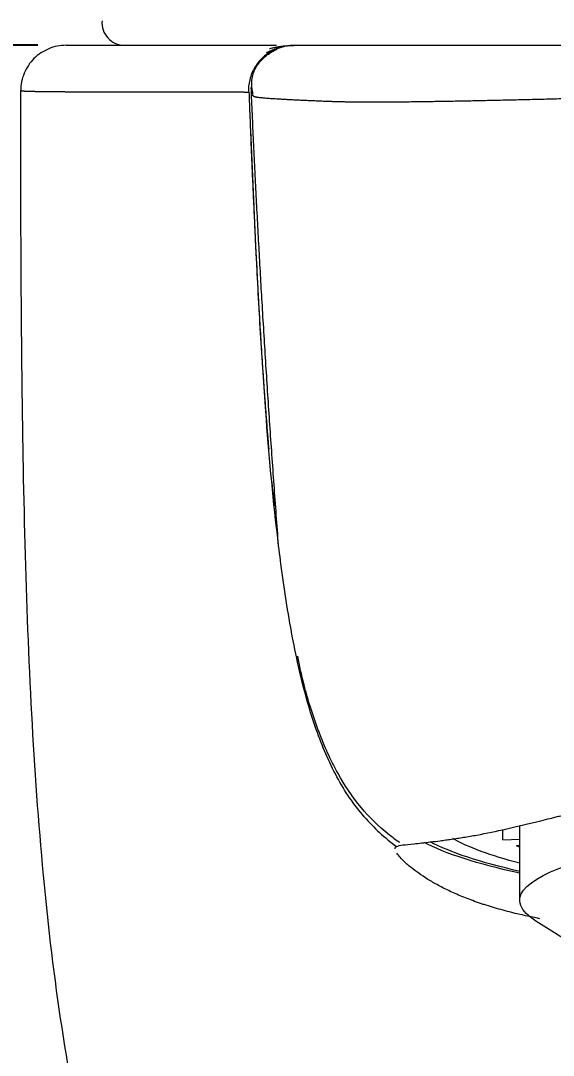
# Model space of a CAD drawing. Header units: millimetres. Extents: x 4210 to 4804, y 1409 to 2249.
# Drawn here: x 4321.97 to 4333.71, y 1928.44 to 1951.24 of the extents above; entities that cross this region are included whole.
import ezdxf

# ---------------------------------------------------------------- set-up
doc = ezdxf.new("R2010")
doc.units = ezdxf.units.MM
doc.styles.get("Standard").update_dxf_attribs({"font": 'arial.ttf'})
doc.dimstyles.new('사본(2) STANDARD', dxfattribs={"dimscale": 0, "dimtxt": 4, "dimasz": 4, "dimexe": 1.25, "dimexo": 0.625, "dimgap": 1.5, "dimtad": 3, "dimtih": 1, "dimtoh": 1, "dimdec": 1, "dimzin": 9, "dimdsep": 46, "dimtxsty": 'Standard', "dimcen": 2.5, "dimclrd": 3, "dimclre": 3, "dimclrt": 4, "dimadec": 0, "dimazin": 0, "dimtfac": 1, "dimtdec": 1, "dimtmove": 0, "dimatfit": 3, "dimfxl": 1.25, "dimtfill": 1, "dimtolj": 1, "dimtzin": 0, "dimarcsym": 0})

# ---------------------------------------------------------------- blocks, each defined once
blk = doc.blocks.new('*D15')
at = {"color": 3, "lineweight": -2, "transparency": 16777216}
for p, q in [((4364.545, 1982.301), (4259.686, 1982.301)), ((4260.936, 1976.301), (4260.936, 1840.066)), ((4260.936, 1694.701), (4260.936, 1830.935)), ((4366.844, 1688.701), (4259.686, 1688.701))]:
    blk.add_line(p, q, dxfattribs=at)
at = {"color": 3, "transparency": 16777216}
for points in [[(4259.936, 1976.301), (4261.936, 1976.301), (4260.936, 1982.301)], [(4259.936, 1694.701), (4261.936, 1694.701), (4260.936, 1688.701)]]:
    blk.add_solid(points, dxfattribs=at)
at = {"layer": 'Defpoints', "color": 0, "transparency": 16777216}
for p in [(4365.17, 1982.301), (4260.936, 1688.701), (4367.469, 1688.701)]:
    blk.add_point(p, dxfattribs=at)
at = {"color": 4, "transparency": 16777216, "insert": (4260.936, 1835.501), "char_height": 6, "attachment_point": 5, "bg_fill": 3, "box_fill_scale": 1.1, "bg_fill_color": 256, "bg_fill_true_color": 13158600, "bg_fill_transparency": 0}
blk.add_mtext('\\A1;293.6', dxfattribs=at)
blk = doc.blocks.new('*D22')
at = {"color": 3, "lineweight": -2, "transparency": 16777216}
for p, q in [((4322.344, 1950.701), (4291.584, 1950.701)), ((4292.834, 1944.701), (4292.834, 1824.264)), ((4292.834, 1694.701), (4292.834, 1815.137)), ((4317.844, 1688.701), (4291.584, 1688.701))]:
    blk.add_line(p, q, dxfattribs=at)
at = {"color": 3, "transparency": 16777216}
for points in [[(4291.834, 1944.701), (4293.834, 1944.701), (4292.834, 1950.701)], [(4291.834, 1694.701), (4293.834, 1694.701), (4292.834, 1688.701)]]:
    blk.add_solid(points, dxfattribs=at)
at = {"layer": 'Defpoints', "color": 0, "transparency": 16777216}
for p in [(4292.834, 1950.701), (4322.969, 1950.701), (4318.469, 1688.701)]:
    blk.add_point(p, dxfattribs=at)
at = {"color": 4, "transparency": 16777216, "insert": (4292.834, 1819.701), "char_height": 6, "attachment_point": 5, "bg_fill": 3, "box_fill_scale": 1.1, "bg_fill_color": 256, "bg_fill_true_color": 13158600, "bg_fill_transparency": 0}
blk.add_mtext('\\A1;262', dxfattribs=at)

msp = doc.modelspace()

# ---------------------------------------------------------------- linework, layer by layer
at = {"linetype": 'Continuous', "lineweight": 18, "extrusion": (1, -2.22045e-16, 6.12323e-17)}
for p, q in [((4327.006, 1949.662), (4327.006, 1949.663)), ((4332.969, 1931.851), (4332.969, 1933.502)), ((4332.597, 1933.185), (4332.597, 1933.415)), ((4332.597, 1933.185), (4332.969, 1933.203)), ((4332.969, 1933.058), (4332.892, 1933.055)), ((4334.772, 1930.476), (4333.325, 1931.392))]:
    msp.add_line(p, q, dxfattribs=at)
at = {"linetype": 'Continuous', "lineweight": 18}
msp.add_arc((4324.259, 1951.201), 0.5, 175.0838, 270, dxfattribs=at)
at = {"linetype": 'Continuous', "lineweight": 18, "extrusion": (6.12323e-17, -1.35963e-32, -1)}
for centre, major_axis, start_param, end_param in [((4342.969, 1931.851), (10, 0), 2.873908, 4.436605), ((4342.969, 1933.821), (12.75, 0), 2.472433, 2.82331), ((4342.969, 1933.821), (12, 0), 2.55592, 2.845536)]:
    msp.add_ellipse(centre, major_axis=major_axis, ratio=0.173648, start_param=start_param, end_param=end_param, dxfattribs=at)
at = {"linetype": 'Continuous', "lineweight": 18, "extrusion": (0, 0, -1)}
for major_axis, start_param, end_param in [((-12.6, 0), 5.62917, 5.967799), ((-11, 0), 5.853482, 5.870612)]:
    msp.add_ellipse((4342.969, 1933.821), major_axis=major_axis, ratio=0.173648, start_param=start_param, end_param=end_param, dxfattribs=at)
at = {"linetype": 'Continuous', "lineweight": 18}
for points, knots in [([(4322.969, 1950.701), (4322.904, 1950.701), (4322.838, 1950.694), (4322.71, 1950.669), (4322.647, 1950.65), (4322.526, 1950.599), (4322.468, 1950.568), (4322.359, 1950.496), (4322.308, 1950.454), (4322.216, 1950.361), (4322.174, 1950.311), (4322.101, 1950.202), (4322.07, 1950.144), (4322.02, 1950.023), (4322.001, 1949.96), (4321.976, 1949.832), (4321.969, 1949.766), (4321.969, 1949.701)], [0, 0, 0, 0, 0.125, 0.125, 0.25, 0.25, 0.375, 0.375, 0.5, 0.5, 0.625, 0.625, 0.75, 0.75, 0.875, 0.875, 1, 1, 1, 1]), ([(4322.969, 1950.701), (4322.971, 1950.701), (4322.981, 1950.701), (4323.023, 1950.701), (4323.094, 1950.701), (4323.2, 1950.701), (4323.34, 1950.701), (4323.522, 1950.701), (4323.755, 1950.701), (4324.047, 1950.701), (4324.398, 1950.701), (4324.804, 1950.701), (4325.253, 1950.701), (4325.727, 1950.701), (4326.203, 1950.701), (4326.662, 1950.701), (4327.076, 1950.701), (4327.39, 1950.701), (4327.548, 1950.701), (4327.609, 1950.701)], [0, 0, 0, 0, 0.036264, 0.07377, 0.113134, 0.152905, 0.193097, 0.235435, 0.28154, 0.33166, 0.386046, 0.444991, 0.508896, 0.578418, 0.654197, 0.736935, 0.828466, 0.926173, 1, 1, 1, 1]), ([(4327.615, 1950.629), (4327.515, 1950.588), (4327.334, 1950.48), (4327.123, 1950.237), (4327.004, 1949.949), (4326.985, 1949.753), (4326.989, 1949.654)], [0, 0, 0, 0, 0.255777, 0.515885, 0.767471, 1, 1, 1, 1]), ([(4328.006, 1950.701), (4327.939, 1950.701), (4327.872, 1950.694), (4327.741, 1950.667), (4327.678, 1950.648), (4327.617, 1950.622)], [0, 0, 0, 0, 0.503525, 0.503525, 1, 1, 1, 1]), ([(4328.006, 1950.701), (4328.006, 1950.701), (4328.006, 1950.701), (4328.009, 1950.701), (4328.014, 1950.701), (4328.019, 1950.701), (4328.025, 1950.701), (4328.031, 1950.701), (4328.038, 1950.701), (4328.046, 1950.701), (4328.054, 1950.701), (4328.062, 1950.701), (4328.071, 1950.701), (4328.079, 1950.701), (4328.087, 1950.701), (4328.092, 1950.701), (4328.097, 1950.701), (4328.109, 1950.701), (4328.143, 1950.701), (4328.205, 1950.701), (4328.305, 1950.701), (4328.457, 1950.701), (4328.676, 1950.701), (4328.972, 1950.701), (4329.348, 1950.701), (4329.794, 1950.701), (4330.29, 1950.701), (4330.81, 1950.701), (4331.325, 1950.701), (4331.816, 1950.701), (4332.275, 1950.701), (4332.703, 1950.701), (4333.101, 1950.701), (4333.469, 1950.701), (4333.811, 1950.701), (4334.131, 1950.701), (4334.436, 1950.701), (4334.732, 1950.701), (4335.029, 1950.701), (4335.343, 1950.701), (4335.683, 1950.701), (4336.054, 1950.701), (4336.459, 1950.701), (4336.904, 1950.701), (4337.39, 1950.701), (4337.917, 1950.701), (4338.486, 1950.701), (4339.1, 1950.701), (4339.764, 1950.701), (4340.481, 1950.701), (4341.255, 1950.701), (4342.091, 1950.701), (4342.669, 1950.701), (4342.969, 1950.701)], [0, 0, 0, 0, 0.033305, 0.064342, 0.093257, 0.120286, 0.145472, 0.16881, 0.190313, 0.209975, 0.227846, 0.24405, 0.258735, 0.272069, 0.284402, 0.296463, 0.309213, 0.323303, 0.338894, 0.355997, 0.374723, 0.395338, 0.418211, 0.443455, 0.470352, 0.49782, 0.524946, 0.550739, 0.574239, 0.595279, 0.614209, 0.631322, 0.646822, 0.66093, 0.673872, 0.685881, 0.697186, 0.708045, 0.718862, 0.73013, 0.742111, 0.75502, 0.769262, 0.785035, 0.802234, 0.820832, 0.840943, 0.862645, 0.886043, 0.91133, 0.93868, 0.968205, 1, 1, 1, 1]), ([(4327.442, 1941.801), (4327.436, 1941.876), (4327.421, 1942.058), (4327.397, 1942.346), (4327.373, 1942.664), (4327.349, 1942.979), (4327.327, 1943.291), (4327.306, 1943.598), (4327.286, 1943.901), (4327.267, 1944.201), (4327.249, 1944.496), (4327.232, 1944.787), (4327.216, 1945.074), (4327.2, 1945.356), (4327.185, 1945.634), (4327.171, 1945.908), (4327.157, 1946.177), (4327.144, 1946.442), (4327.132, 1946.702), (4327.119, 1946.958), (4327.108, 1947.209), (4327.097, 1947.455), (4327.086, 1947.697), (4327.076, 1947.934), (4327.066, 1948.167), (4327.056, 1948.394), (4327.047, 1948.617), (4327.038, 1948.836), (4327.03, 1949.049), (4327.022, 1949.258), (4327.014, 1949.462), (4327.009, 1949.597), (4327.006, 1949.663)], [0, 0, 0, 0, 0.028572, 0.06985, 0.110636, 0.15092, 0.190693, 0.229945, 0.268668, 0.306855, 0.344496, 0.381586, 0.418117, 0.454082, 0.489476, 0.524293, 0.558527, 0.592173, 0.625227, 0.657686, 0.689547, 0.720809, 0.751469, 0.781525, 0.810974, 0.839815, 0.868047, 0.895666, 0.922673, 0.949065, 0.974841, 1, 1, 1, 1]), ([(4327.045, 1949.623), (4327.045, 1949.623), (4327.046, 1949.622), (4327.047, 1949.621), (4327.05, 1949.619), (4327.053, 1949.617), (4327.056, 1949.615), (4327.058, 1949.613), (4327.061, 1949.611), (4327.064, 1949.609), (4327.067, 1949.607), (4327.07, 1949.605), (4327.073, 1949.603), (4327.077, 1949.601), (4327.08, 1949.599), (4327.083, 1949.597), (4327.086, 1949.595), (4327.09, 1949.592), (4327.094, 1949.589), (4327.097, 1949.586), (4327.101, 1949.582), (4327.105, 1949.578), (4327.111, 1949.574), (4327.12, 1949.571), (4327.135, 1949.567), (4327.154, 1949.563), (4327.179, 1949.559), (4327.209, 1949.555), (4327.244, 1949.551), (4327.285, 1949.547), (4327.332, 1949.542), (4327.384, 1949.538), (4327.443, 1949.534), (4327.507, 1949.529), (4327.577, 1949.525), (4327.652, 1949.52), (4327.734, 1949.515), (4327.82, 1949.511), (4327.912, 1949.506), (4328.01, 1949.501), (4328.112, 1949.496), (4328.22, 1949.491), (4328.333, 1949.486), (4328.45, 1949.481), (4328.573, 1949.476), (4328.682, 1949.471), (4328.778, 1949.467), (4328.858, 1949.465), (4328.942, 1949.462), (4329.029, 1949.46), (4329.119, 1949.458), (4329.213, 1949.457), (4329.311, 1949.456), (4329.412, 1949.455), (4329.517, 1949.454), (4329.626, 1949.453), (4329.739, 1949.453), (4329.856, 1949.453), (4329.977, 1949.454), (4330.102, 1949.454), (4330.231, 1949.455), (4330.365, 1949.456), (4330.503, 1949.458), (4330.645, 1949.459), (4330.791, 1949.461), (4330.942, 1949.463), (4331.097, 1949.466), (4331.256, 1949.469), (4331.42, 1949.471), (4331.588, 1949.475), (4331.76, 1949.478), (4331.937, 1949.481), (4332.119, 1949.485), (4332.304, 1949.489), (4332.494, 1949.493), (4332.689, 1949.498), (4332.887, 1949.502), (4333.089, 1949.507), (4333.296, 1949.512), (4333.506, 1949.517), (4333.721, 1949.522), (4333.939, 1949.528), (4334.16, 1949.533), (4334.385, 1949.539), (4334.614, 1949.545), (4334.825, 1949.551), (4335.02, 1949.556), (4335.199, 1949.56), (4335.384, 1949.564), (4335.576, 1949.568), (4335.773, 1949.572), (4335.976, 1949.576), (4336.185, 1949.579), (4336.4, 1949.583), (4336.621, 1949.586), (4336.848, 1949.59), (4337.08, 1949.593), (4337.319, 1949.596), (4337.563, 1949.599), (4337.814, 1949.602), (4338.07, 1949.605), (4338.332, 1949.608), (4338.6, 1949.61), (4338.874, 1949.613), (4339.154, 1949.615), (4339.44, 1949.617), (4339.732, 1949.619), (4340.029, 1949.621), (4340.333, 1949.623), (4340.642, 1949.625), (4340.957, 1949.626), (4341.278, 1949.628), (4341.605, 1949.629), (4341.938, 1949.63), (4342.276, 1949.632), (4342.621, 1949.632), (4342.852, 1949.633), (4342.969, 1949.633)], [0, 0, 0, 0, 0.000161, 0.007613, 0.014908, 0.022045, 0.029023, 0.035842, 0.042504, 0.049006, 0.055351, 0.061537, 0.067564, 0.073433, 0.079144, 0.084696, 0.09009, 0.095325, 0.104487, 0.113647, 0.122803, 0.131956, 0.141106, 0.150256, 0.159408, 0.168563, 0.177719, 0.186876, 0.196032, 0.205189, 0.214346, 0.223504, 0.232666, 0.241832, 0.251002, 0.260176, 0.269353, 0.278533, 0.287716, 0.296901, 0.306086, 0.315271, 0.324456, 0.333641, 0.342826, 0.352011, 0.357422, 0.362949, 0.368591, 0.374348, 0.38022, 0.386207, 0.392309, 0.398526, 0.404858, 0.411304, 0.417865, 0.42454, 0.431329, 0.438232, 0.445249, 0.452379, 0.459623, 0.466979, 0.474448, 0.48203, 0.489724, 0.497532, 0.505451, 0.513483, 0.521628, 0.529884, 0.538253, 0.546733, 0.555325, 0.564027, 0.572839, 0.581762, 0.590793, 0.599934, 0.609183, 0.618541, 0.628007, 0.637583, 0.647268, 0.65706, 0.664386, 0.671961, 0.679787, 0.687863, 0.696188, 0.704763, 0.713587, 0.72266, 0.731983, 0.741555, 0.751376, 0.761447, 0.771767, 0.782337, 0.793157, 0.804226, 0.815543, 0.82711, 0.838925, 0.850989, 0.863301, 0.875861, 0.888668, 0.901722, 0.915024, 0.928572, 0.942367, 0.956407, 0.970693, 0.985224, 1, 1, 1, 1]), ([(4327.625, 1939.908), (4327.521, 1940.794), (4327.439, 1941.703), (4327.327, 1943.199), (4327.29, 1943.778), (4327.238, 1944.651), (4327.222, 1944.943), (4327.19, 1945.528), (4327.128, 1946.719), (4327.075, 1947.92), (4327.039, 1948.829)], [0, 0, 0, 0, 0.312945, 0.312945, 0.507427, 0.507427, 0.604668, 0.604668, 0.701908, 1, 1, 1, 1]), ([(4327.561, 1940.552), (4327.556, 1940.602), (4327.539, 1940.764), (4327.522, 1940.937), (4327.51, 1941.061), (4327.509, 1941.073)], [0, 0, 0, 0, 0.286964, 0.931295, 1, 1, 1, 1]), ([(4330.319, 1933.124), (4330.237, 1933.181), (4329.881, 1933.449), (4329.388, 1933.961), (4328.896, 1934.714), (4328.499, 1935.62), (4328.234, 1936.483), (4328.111, 1937.026), (4328.073, 1937.232)], [0, 0, 0, 0, 0.034908, 0.168807, 0.346268, 0.567734, 0.833381, 1, 1, 1, 1]), ([(4329.542, 1933.692), (4329.312, 1933.958), (4328.911, 1934.551), (4328.61, 1935.256), (4328.478, 1935.632), (4328.475, 1935.639)], [0, 0, 0, 0, 0.495034, 0.991034, 1, 1, 1, 1]), ([(4330.252, 1933.039), (4330.281, 1933.053), (4330.328, 1933.063), (4330.458, 1933.081), (4330.541, 1933.089), (4330.742, 1933.11), (4330.86, 1933.123), (4331.065, 1933.147), (4331.138, 1933.156), (4331.235, 1933.169), (4331.255, 1933.171), (4331.295, 1933.177), (4331.315, 1933.179), (4331.376, 1933.188), (4331.418, 1933.194), (4331.504, 1933.207), (4331.548, 1933.213), (4331.638, 1933.227), (4331.684, 1933.234), (4331.778, 1933.249), (4331.826, 1933.256), (4331.924, 1933.273), (4331.974, 1933.282), (4332.229, 1933.33), (4332.448, 1933.376), (4332.918, 1933.482), (4333.168, 1933.542), (4333.501, 1933.624), (4333.569, 1933.641), (4333.672, 1933.667), (4333.707, 1933.676), (4333.776, 1933.693), (4333.811, 1933.702), (4333.987, 1933.746), (4334.13, 1933.783), (4334.568, 1933.896), (4334.871, 1933.975), (4335.5, 1934.139), (4335.825, 1934.223), (4336.329, 1934.351), (4336.5, 1934.394), (4336.718, 1934.448), (4336.761, 1934.459), (4336.849, 1934.481), (4336.893, 1934.492), (4337.024, 1934.524), (4337.113, 1934.546), (4337.378, 1934.611), (4337.557, 1934.654), (4337.918, 1934.739), (4338.1, 1934.78), (4338.651, 1934.899), (4339.025, 1934.971), (4339.786, 1935.099), (4340.174, 1935.154), (4340.619, 1935.205), (4340.668, 1935.21), (4340.768, 1935.221), (4340.916, 1935.237), (4341.264, 1935.269), (4341.563, 1935.291), (4342.163, 1935.326), (4342.565, 1935.338), (4342.969, 1935.338)], [0, 0, 0, 0, 0.0625, 0.0625, 0.125, 0.125, 0.1875, 0.1875, 0.21875, 0.21875, 0.226562, 0.226562, 0.234375, 0.234375, 0.25, 0.25, 0.265625, 0.265625, 0.28125, 0.28125, 0.296875, 0.296875, 0.3125, 0.3125, 0.375, 0.375, 0.4375, 0.4375, 0.453125, 0.453125, 0.460938, 0.460938, 0.46875, 0.46875, 0.5, 0.5, 0.5625, 0.5625, 0.625, 0.625, 0.65625, 0.65625, 0.664063, 0.664063, 0.671875, 0.671875, 0.6875, 0.6875, 0.71875, 0.71875, 0.75, 0.75, 0.8125, 0.8125, 0.875, 0.875, 0.882813, 0.882813, 0.890625, 0.90625, 0.9375, 0.9375, 1, 1, 1, 1]), ([(4330.219, 1932.99), (4330.219, 1932.996), (4330.222, 1933.017), (4330.236, 1933.031), (4330.252, 1933.039)], [0, 0, 0, 0, 0.287998, 1, 1, 1, 1]), ([(4333.413, 1931.447), (4333.197, 1931.489), (4332.99, 1931.534), (4332.662, 1931.616), (4332.535, 1931.651), (4332.35, 1931.705), (4332.29, 1931.723), (4332.201, 1931.752), (4332.172, 1931.761), (4332.113, 1931.78), (4331.97, 1931.829), (4331.726, 1931.92), (4331.432, 1932.048), (4331.257, 1932.136), (4331.092, 1932.225), (4331.015, 1932.269), (4330.798, 1932.404), (4330.674, 1932.492), (4330.558, 1932.586), (4330.546, 1932.596), (4330.521, 1932.617), (4330.486, 1932.647), (4330.454, 1932.676), (4330.394, 1932.733), (4330.359, 1932.768), (4330.302, 1932.832), (4330.279, 1932.862), (4330.26, 1932.889), (4330.26, 1932.89), (4330.259, 1932.891)], [0, 0, 0, 0, 0.119707, 0.119707, 0.199458, 0.199458, 0.239333, 0.239333, 0.259271, 0.259271, 0.279209, 0.35896, 0.438711, 0.518462, 0.518462, 0.598213, 0.598213, 0.757716, 0.757716, 0.777654, 0.777654, 0.797591, 0.837467, 0.837467, 0.917218, 0.917218, 0.996969, 0.996969, 1, 1, 1, 1])]:
    msp.add_open_spline(points, degree=3, knots=knots, dxfattribs=at)
for points, degree in [([(4327.092, 1949.617), (4326.93, 1950.265), (4327.619, 1950.623)], 2), ([(4327.781, 1950.674), (4327.611, 1950.638), (4327.378, 1950.535)], 2), ([(4327.45, 1950.629), (4327.719, 1950.694), (4327.902, 1950.694)], 2), ([(4327.902, 1950.694), (4327.997, 1950.701)], 1), ([(4327.652, 1939.68), (4327.257, 1944.877), (4327.049, 1949.773)], 2)]:
    msp.add_open_spline(points, degree=degree, dxfattribs=at)
at = {"linetype": 'Continuous', "lineweight": 13}
for points, knots in [([(4321.969, 1949.701), (4321.969, 1949.7), (4321.97, 1949.7), (4321.971, 1949.7), (4321.972, 1949.7), (4321.974, 1949.699), (4321.975, 1949.699), (4321.978, 1949.699), (4321.98, 1949.698), (4321.983, 1949.698), (4321.986, 1949.698), (4321.989, 1949.697), (4321.992, 1949.697), (4321.996, 1949.697), (4322, 1949.697), (4322.005, 1949.696), (4322.01, 1949.696), (4322.015, 1949.696), (4322.02, 1949.695), (4322.026, 1949.695), (4322.032, 1949.695), (4322.038, 1949.694), (4322.045, 1949.694), (4322.052, 1949.694), (4322.059, 1949.693), (4322.067, 1949.693), (4322.075, 1949.693), (4322.083, 1949.692), (4322.091, 1949.692), (4322.1, 1949.692), (4322.109, 1949.691), (4322.119, 1949.691), (4322.129, 1949.691), (4322.139, 1949.69), (4322.15, 1949.69), (4322.16, 1949.69), (4322.172, 1949.689), (4322.183, 1949.689), (4322.195, 1949.689), (4322.207, 1949.688), (4322.22, 1949.688), (4322.233, 1949.688), (4322.246, 1949.687), (4322.259, 1949.687), (4322.273, 1949.687), (4322.288, 1949.686), (4322.302, 1949.686), (4322.317, 1949.686), (4322.332, 1949.686), (4322.348, 1949.685), (4322.364, 1949.685), (4322.38, 1949.685), (4322.397, 1949.684), (4322.414, 1949.684), (4322.431, 1949.684), (4322.449, 1949.684), (4322.467, 1949.683), (4322.485, 1949.683), (4322.504, 1949.683), (4322.523, 1949.683), (4322.543, 1949.682), (4322.562, 1949.682), (4322.582, 1949.682), (4322.603, 1949.682), (4322.624, 1949.681), (4322.645, 1949.681), (4322.666, 1949.681), (4322.688, 1949.681), (4322.71, 1949.68), (4322.732, 1949.68), (4322.755, 1949.68), (4322.778, 1949.68), (4322.802, 1949.68), (4322.825, 1949.679), (4322.849, 1949.679), (4322.874, 1949.679), (4322.898, 1949.679), (4322.924, 1949.679), (4322.949, 1949.679), (4322.975, 1949.678), (4323.001, 1949.678), (4323.027, 1949.678), (4323.053, 1949.678), (4323.08, 1949.678), (4323.108, 1949.678), (4323.135, 1949.678), (4323.163, 1949.677), (4323.191, 1949.677), (4323.22, 1949.677), (4323.248, 1949.677), (4323.277, 1949.677), (4323.307, 1949.677), (4323.336, 1949.677), (4323.366, 1949.677), (4323.396, 1949.677), (4323.427, 1949.677), (4323.457, 1949.677), (4323.488, 1949.676), (4323.52, 1949.676), (4323.551, 1949.676), (4323.583, 1949.676), (4323.615, 1949.676), (4323.647, 1949.676), (4323.68, 1949.676), (4323.712, 1949.676), (4323.745, 1949.676), (4323.778, 1949.676), (4323.812, 1949.676), (4323.846, 1949.676), (4323.879, 1949.676), (4323.914, 1949.676), (4323.948, 1949.676), (4323.982, 1949.676), (4324.017, 1949.676), (4324.052, 1949.676), (4324.087, 1949.676), (4324.122, 1949.676), (4324.158, 1949.676), (4324.193, 1949.676), (4324.229, 1949.676), (4324.265, 1949.676), (4324.301, 1949.676), (4324.337, 1949.676), (4324.374, 1949.676), (4324.41, 1949.676), (4324.447, 1949.676), (4324.484, 1949.676), (4324.521, 1949.676), (4324.558, 1949.676), (4324.595, 1949.676), (4324.632, 1949.677), (4324.669, 1949.677), (4324.706, 1949.677), (4324.744, 1949.677), (4324.781, 1949.677), (4324.819, 1949.677), (4324.856, 1949.677), (4324.894, 1949.677), (4324.932, 1949.677), (4324.969, 1949.677), (4325.007, 1949.677), (4325.045, 1949.677), (4325.082, 1949.677), (4325.12, 1949.677), (4325.157, 1949.677), (4325.195, 1949.677), (4325.232, 1949.677), (4325.293, 1949.677), (4325.374, 1949.677), (4325.475, 1949.677), (4325.573, 1949.678), (4325.667, 1949.678), (4325.758, 1949.678), (4325.845, 1949.678), (4325.929, 1949.678), (4326.009, 1949.678), (4326.085, 1949.678), (4326.158, 1949.678), (4326.228, 1949.678), (4326.294, 1949.677), (4326.356, 1949.677), (4326.415, 1949.677), (4326.471, 1949.677), (4326.523, 1949.677), (4326.572, 1949.676), (4326.618, 1949.676), (4326.66, 1949.675), (4326.7, 1949.675), (4326.737, 1949.674), (4326.77, 1949.674), (4326.801, 1949.673), (4326.829, 1949.673), (4326.855, 1949.672), (4326.878, 1949.672), (4326.899, 1949.671), (4326.918, 1949.67), (4326.934, 1949.67), (4326.948, 1949.669), (4326.961, 1949.668), (4326.972, 1949.668), (4326.981, 1949.667), (4326.988, 1949.667), (4326.994, 1949.666), (4326.999, 1949.665), (4327.002, 1949.665), (4327.005, 1949.664), (4327.006, 1949.664), (4327.006, 1949.663), (4327.006, 1949.663)], [0, 0, 0, 0, 0.002991, 0.005983, 0.008977, 0.011971, 0.014966, 0.017963, 0.02096, 0.023958, 0.026957, 0.029956, 0.032957, 0.035958, 0.03896, 0.041962, 0.044965, 0.047969, 0.050973, 0.053978, 0.056984, 0.05999, 0.062997, 0.066005, 0.069013, 0.072022, 0.075031, 0.078041, 0.081052, 0.084064, 0.087077, 0.09009, 0.093104, 0.096119, 0.099135, 0.102153, 0.105171, 0.10819, 0.111211, 0.114233, 0.117256, 0.120281, 0.123307, 0.126336, 0.129365, 0.132397, 0.135431, 0.138467, 0.141505, 0.144546, 0.147589, 0.150635, 0.153684, 0.156735, 0.15979, 0.162849, 0.16591, 0.168975, 0.172045, 0.175118, 0.178195, 0.181277, 0.184363, 0.187454, 0.19055, 0.193651, 0.196758, 0.19987, 0.202988, 0.206112, 0.209243, 0.21238, 0.215524, 0.218675, 0.221833, 0.224999, 0.228172, 0.231354, 0.234544, 0.237742, 0.24095, 0.244167, 0.247393, 0.250629, 0.253875, 0.257131, 0.260398, 0.263676, 0.266965, 0.270266, 0.273579, 0.276904, 0.280242, 0.283593, 0.286957, 0.290335, 0.293727, 0.297134, 0.300555, 0.303992, 0.307444, 0.310912, 0.314397, 0.317898, 0.321417, 0.324954, 0.328508, 0.332081, 0.335673, 0.339285, 0.342917, 0.346568, 0.350241, 0.353935, 0.357651, 0.36139, 0.365151, 0.368935, 0.372744, 0.376577, 0.380434, 0.384318, 0.388227, 0.392163, 0.396126, 0.400118, 0.404137, 0.408185, 0.412263, 0.416372, 0.420511, 0.424682, 0.428885, 0.433121, 0.437391, 0.441695, 0.446035, 0.45041, 0.454822, 0.459271, 0.463759, 0.468285, 0.472851, 0.477458, 0.482106, 0.486797, 0.49153, 0.496308, 0.509894, 0.52351, 0.537157, 0.550832, 0.564532, 0.578256, 0.591997, 0.605753, 0.619516, 0.633281, 0.647042, 0.66079, 0.674519, 0.68822, 0.701886, 0.715506, 0.729072, 0.742573, 0.756, 0.769341, 0.782586, 0.795723, 0.808742, 0.821629, 0.834373, 0.846961, 0.859382, 0.871622, 0.883669, 0.895512, 0.907137, 0.918532, 0.929686, 0.940585, 0.951219, 0.961575, 0.971642, 0.98141, 0.990866, 1, 1, 1, 1]), ([(4342.969, 1910.185), (4341.896, 1910.186), (4340.843, 1910.252), (4338.787, 1910.517), (4337.785, 1910.714), (4334.901, 1911.49), (4333.141, 1912.253), (4330.814, 1913.731), (4330.091, 1914.279), (4328.75, 1915.48), (4328.133, 1916.133), (4327.006, 1917.538), (4326.496, 1918.29), (4325.578, 1919.887), (4325.17, 1920.731), (4324.446, 1922.507), (4324.131, 1923.439), (4323.583, 1925.382), (4323.35, 1926.394), (4322.953, 1928.493), (4322.79, 1929.58), (4322.519, 1931.821), (4322.412, 1932.976), (4322.241, 1935.348), (4322.177, 1936.566), (4322.08, 1939.057), (4322.048, 1940.331), (4322.013, 1942.279), (4322.004, 1942.935), (4321.99, 1944.258), (4321.973, 1946.261), (4321.97, 1948.313), (4321.969, 1949.701)], [0, 0, 0, 0, 0.0625, 0.0625, 0.125, 0.125, 0.25, 0.25, 0.3125, 0.3125, 0.375, 0.375, 0.4375, 0.4375, 0.5, 0.5, 0.5625, 0.5625, 0.625, 0.625, 0.6875, 0.6875, 0.75, 0.75, 0.8125, 0.8125, 0.875, 0.875, 0.90625, 0.90625, 0.9375, 1, 1, 1, 1]), ([(4328.303, 1936.179), (4328.235, 1936.417), (4328.172, 1936.661), (4328.057, 1937.159), (4327.898, 1937.922), (4327.777, 1938.723), (4327.677, 1939.479), (4327.65, 1939.693), (4327.625, 1939.908)], [0, 0, 0, 0, 0.209128, 0.209128, 0.418257, 0.836514, 0.836514, 1, 1, 1, 1]), ([(4329.542, 1933.692), (4329.648, 1933.57), (4329.76, 1933.455), (4329.996, 1933.237), (4330.121, 1933.135), (4330.252, 1933.039)], [0, 0, 0, 0, 0.5, 0.5, 1, 1, 1, 1])]:
    msp.add_open_spline(points, degree=3, knots=knots, dxfattribs=at)
msp.add_open_spline([(4328.475, 1935.639), (4328.414, 1935.815), (4328.357, 1935.995), (4328.303, 1936.179)], degree=3, dxfattribs=at)

# ---------------------------------------------------------------- next in the draw order: dimensions: what is measured, and where the dimension line sits
dim = msp.add_linear_dim(base=(4260.936, 1688.701), p1=(4365.17, 1982.301), p2=(4367.469, 1688.701), angle=90, dimstyle='사본(2) STANDARD', override={"dimscale": 1, "dimtxt": 6, "dimasz": 6, "dimtad": 0})
dim.commit()
dim.dimension.update_dxf_attribs({"geometry": '*D15', "text_midpoint": (4260.936, 1835.501), "dimtype": 160})

# ---------------------------------------------------------------- next in the draw order: dimensions: what is measured, and where the dimension line sits
dim = msp.add_linear_dim(base=(4292.834, 1950.701), p1=(4318.469, 1688.701), p2=(4322.969, 1950.701), angle=90, dimstyle='사본(2) STANDARD', override={"dimscale": 1, "dimtxt": 6, "dimasz": 6, "dimtad": 0})
dim.commit()
dim.dimension.update_dxf_attribs({"geometry": '*D22', "text_midpoint": (4292.834, 1819.701)})

doc.saveas('drawing.dxf')
